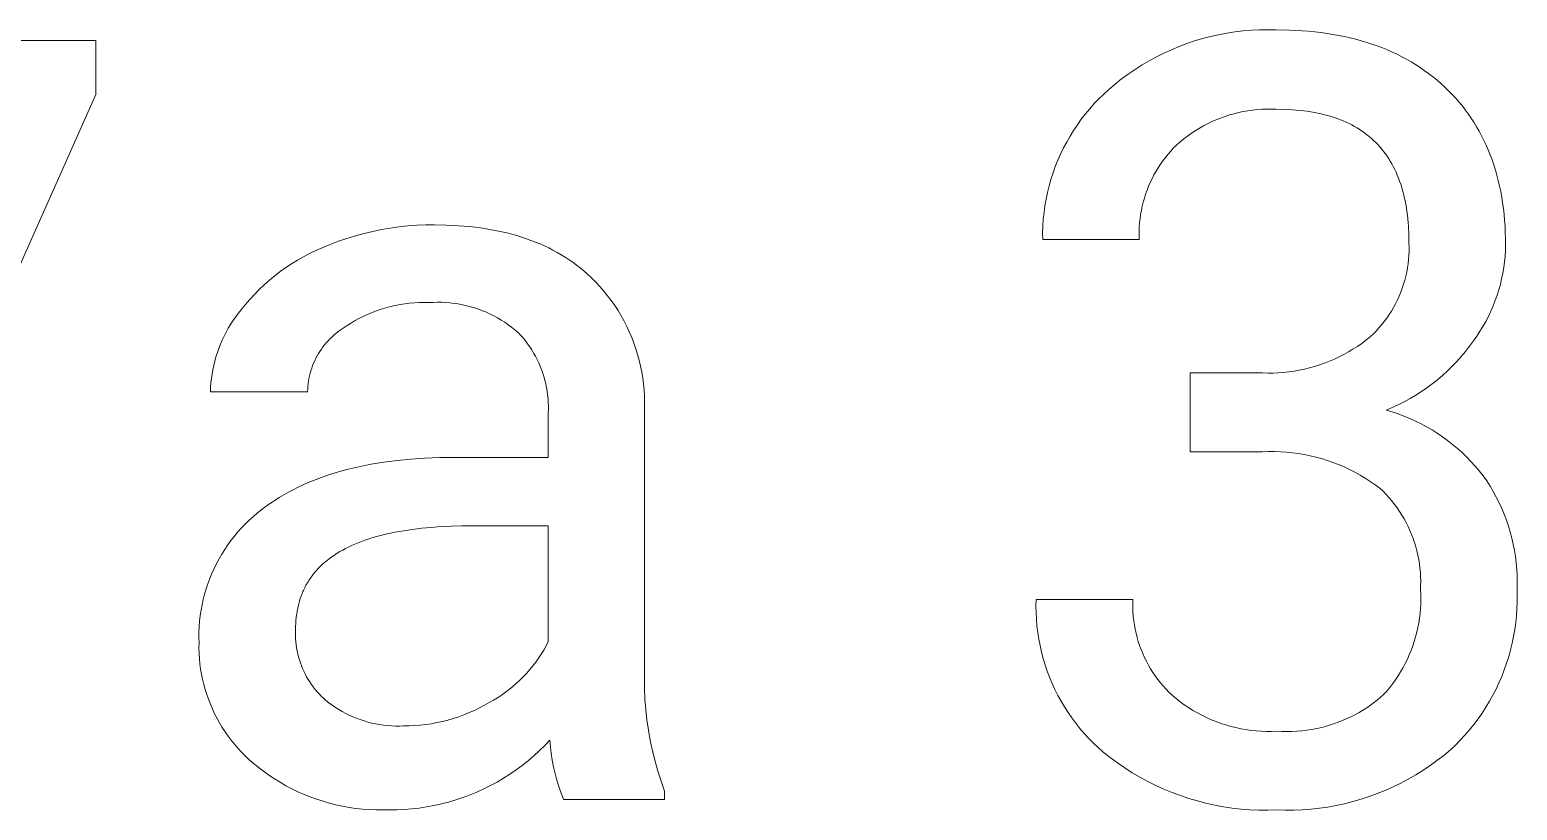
# Model space of a CAD drawing. Header units: millimetres. Extents: x 1348 to 6197, y -150 to 3238.
# Drawn here: x 5022.6 to 5112.6, y 232.7 to 279.9 of the extents above; entities that cross this region are included whole.
import ezdxf

# ---------------------------------------------------------------- set-up
doc = ezdxf.new("R2010")
doc.units = ezdxf.units.MM
doc.header["$MEASUREMENT"] = 0
doc.layers.add('Domyślny', color=7, linetype='Continuous', true_color=0x000000)

msp = doc.modelspace()

# ---------------------------------------------------------------- linework, layer by layer
at = {"layer": 'Domyślny', "color": 18, "lineweight": 15, "true_color": 0x000000}
for p, q in [((4995.568, 279.23), (5026.605, 279.23)), ((5026.605, 279.23), (5026.605, 275.952)), ((5092.628, 279.035), (5093.102, 279.195)), ((5093.102, 279.195), (5093.582, 279.338)), ((5093.582, 279.338), (5094.066, 279.464)), ((5094.066, 279.464), (5094.554, 279.574)), ((5094.554, 279.574), (5095.046, 279.666)), ((5095.046, 279.666), (5095.541, 279.742)), ((5095.541, 279.742), (5096.038, 279.8)), ((5096.038, 279.8), (5096.537, 279.841)), ((5096.537, 279.841), (5097.036, 279.865)), ((5097.036, 279.865), (5097.537, 279.872)), ((5097.537, 279.872), (5098.037, 279.861)), ((5098.037, 279.861), (5098.84, 279.848)), ((5098.84, 279.848), (5099.234, 279.831)), ((5099.234, 279.831), (5099.621, 279.808)), ((5099.621, 279.808), (5100.004, 279.778)), ((5100.004, 279.778), (5100.38, 279.742)), ((5100.38, 279.742), (5100.751, 279.698)), ((5100.751, 279.698), (5101.117, 279.648)), ((5101.117, 279.648), (5101.476, 279.592)), ((5101.476, 279.592), (5101.831, 279.529)), ((5101.831, 279.529), (5102.18, 279.459)), ((5102.18, 279.459), (5102.523, 279.382)), ((5102.523, 279.382), (5102.86, 279.298)), ((5102.86, 279.298), (5103.193, 279.208)), ((5103.193, 279.208), (5103.519, 279.111)), ((5103.519, 279.111), (5103.84, 279.007)), ((5090.355, 277.998), (5090.794, 278.236)), ((5090.794, 278.236), (5091.242, 278.46)), ((5091.242, 278.46), (5091.697, 278.667)), ((5091.697, 278.667), (5092.16, 278.859)), ((5092.16, 278.859), (5092.628, 279.035)), ((5103.84, 279.007), (5104.156, 278.897)), ((5104.156, 278.897), (5104.466, 278.78)), ((5104.466, 278.78), (5104.77, 278.656)), ((5104.77, 278.656), (5105.069, 278.525)), ((5105.069, 278.525), (5105.363, 278.387)), ((5105.363, 278.387), (5105.65, 278.243)), ((5105.65, 278.243), (5105.933, 278.091)), ((5089.088, 277.192), (5089.501, 277.475)), ((5089.501, 277.475), (5089.923, 277.744)), ((5089.923, 277.744), (5090.355, 277.998)), ((5105.933, 278.091), (5106.21, 277.933)), ((5106.21, 277.933), (5106.481, 277.768)), ((5106.481, 277.768), (5106.747, 277.597)), ((5106.747, 277.597), (5107.007, 277.418)), ((5107.007, 277.418), (5107.262, 277.232)), ((5087.912, 276.26), (5088.293, 276.584)), ((5088.293, 276.584), (5088.686, 276.895)), ((5088.686, 276.895), (5089.088, 277.192)), ((5107.262, 277.232), (5107.511, 277.04)), ((5107.511, 277.04), (5107.755, 276.841)), ((5107.755, 276.841), (5107.994, 276.635)), ((5107.994, 276.635), (5108.226, 276.422)), ((5108.226, 276.422), (5108.453, 276.204)), ((5026.605, 275.952), (5007.582, 233.305)), ((5087.032, 275.403), (5087.316, 275.699)), ((5087.316, 275.699), (5087.609, 275.985)), ((5087.609, 275.985), (5087.912, 276.26)), ((5108.453, 276.204), (5108.672, 275.981)), ((5108.672, 275.981), (5108.885, 275.753)), ((5108.885, 275.753), (5109.09, 275.519)), ((5109.09, 275.519), (5109.288, 275.281)), ((5086.246, 274.46), (5086.497, 274.783)), ((5086.497, 274.783), (5086.759, 275.098)), ((5086.759, 275.098), (5087.032, 275.403)), ((5094.945, 274.631), (5094.676, 274.534)), ((5095.216, 274.718), (5094.945, 274.631)), ((5095.491, 274.796), (5095.216, 274.718)), ((5095.768, 274.865), (5095.491, 274.796)), ((5096.048, 274.924), (5095.768, 274.865)), ((5096.329, 274.973), (5096.048, 274.924)), ((5096.612, 275.013), (5096.329, 274.973)), ((5096.896, 275.043), (5096.612, 275.013)), ((5097.181, 275.063), (5096.896, 275.043)), ((5097.466, 275.074), (5097.181, 275.063)), ((5097.752, 275.074), (5097.466, 275.074)), ((5098.037, 275.065), (5097.752, 275.074)), ((5098.532, 275.057), (5098.037, 275.065)), ((5099.011, 275.034), (5098.532, 275.057)), ((5099.244, 275.016), (5099.011, 275.034)), ((5099.474, 274.995), (5099.244, 275.016)), ((5099.7, 274.969), (5099.474, 274.995)), ((5099.922, 274.94), (5099.7, 274.969)), ((5100.14, 274.906), (5099.922, 274.94)), ((5100.354, 274.869), (5100.14, 274.906)), ((5100.564, 274.828), (5100.354, 274.869)), ((5100.77, 274.782), (5100.564, 274.828)), ((5100.972, 274.733), (5100.77, 274.782)), ((5101.17, 274.68), (5100.972, 274.733)), ((5101.365, 274.623), (5101.17, 274.68)), ((5101.555, 274.562), (5101.365, 274.623)), ((5109.288, 275.281), (5109.479, 275.037)), ((5109.479, 275.037), (5109.663, 274.787)), ((5109.663, 274.787), (5109.84, 274.533)), ((5085.563, 273.439), (5085.779, 273.787)), ((5085.779, 273.787), (5086.007, 274.127)), ((5086.007, 274.127), (5086.246, 274.46)), ((5093.147, 273.768), (5092.908, 273.61)), ((5093.39, 273.917), (5093.147, 273.768)), ((5093.638, 274.058), (5093.39, 273.917)), ((5093.892, 274.19), (5093.638, 274.058)), ((5094.149, 274.314), (5093.892, 274.19)), ((5094.41, 274.429), (5094.149, 274.314)), ((5094.676, 274.534), (5094.41, 274.429)), ((5101.742, 274.497), (5101.555, 274.562)), ((5101.924, 274.428), (5101.742, 274.497)), ((5102.103, 274.356), (5101.924, 274.428)), ((5102.278, 274.279), (5102.103, 274.356)), ((5102.449, 274.198), (5102.278, 274.279)), ((5102.615, 274.114), (5102.449, 274.198)), ((5102.778, 274.025), (5102.615, 274.114)), ((5102.937, 273.933), (5102.778, 274.025)), ((5103.093, 273.836), (5102.937, 273.933)), ((5103.244, 273.736), (5103.093, 273.836)), ((5103.391, 273.632), (5103.244, 273.736)), ((5109.84, 274.533), (5110.009, 274.273)), ((5110.009, 274.273), (5110.172, 274.008)), ((5110.172, 274.008), (5110.327, 273.738)), ((5110.327, 273.738), (5110.475, 273.462)), ((5085.168, 272.721), (5085.36, 273.083)), ((5085.36, 273.083), (5085.563, 273.439)), ((5092.014, 272.901), (5091.835, 272.722)), ((5092.228, 273.09), (5092.014, 272.901)), ((5092.449, 273.271), (5092.228, 273.09)), ((5092.676, 273.445), (5092.449, 273.271)), ((5092.908, 273.61), (5092.676, 273.445)), ((5103.534, 273.523), (5103.391, 273.632)), ((5103.674, 273.411), (5103.534, 273.523)), ((5103.809, 273.295), (5103.674, 273.411)), ((5103.941, 273.175), (5103.809, 273.295)), ((5104.068, 273.051), (5103.941, 273.175)), ((5104.192, 272.923), (5104.068, 273.051)), ((5104.312, 272.791), (5104.192, 272.923)), ((5110.475, 273.462), (5110.616, 273.181)), ((5110.616, 273.181), (5110.75, 272.896)), ((5110.75, 272.896), (5110.876, 272.604)), ((5084.673, 271.597), (5084.825, 271.978)), ((5084.825, 271.978), (5084.99, 272.352)), ((5084.99, 272.352), (5085.168, 272.721)), ((5091.185, 271.946), (5091.039, 271.739)), ((5091.337, 272.148), (5091.185, 271.946)), ((5091.497, 272.345), (5091.337, 272.148)), ((5091.663, 272.536), (5091.497, 272.345)), ((5091.835, 272.722), (5091.663, 272.536)), ((5104.428, 272.655), (5104.312, 272.791)), ((5104.54, 272.515), (5104.428, 272.655)), ((5104.648, 272.371), (5104.54, 272.515)), ((5104.752, 272.223), (5104.648, 272.371)), ((5104.852, 272.072), (5104.752, 272.223)), ((5104.948, 271.916), (5104.852, 272.072)), ((5105.04, 271.756), (5104.948, 271.916)), ((5110.876, 272.604), (5110.996, 272.308)), ((5110.996, 272.308), (5111.108, 272.006)), ((5111.108, 272.006), (5111.213, 271.7)), ((5084.408, 270.822), (5084.534, 271.212)), ((5084.534, 271.212), (5084.673, 271.597)), ((5090.644, 271.089), (5090.528, 270.864)), ((5090.768, 271.31), (5090.644, 271.089)), ((5090.9, 271.527), (5090.768, 271.31)), ((5091.039, 271.739), (5090.9, 271.527)), ((5105.129, 271.593), (5105.04, 271.756)), ((5105.213, 271.425), (5105.129, 271.593)), ((5105.293, 271.254), (5105.213, 271.425)), ((5105.37, 271.078), (5105.293, 271.254)), ((5105.443, 270.899), (5105.37, 271.078)), ((5111.213, 271.7), (5111.311, 271.388)), ((5111.311, 271.388), (5111.401, 271.07)), ((5111.401, 271.07), (5111.485, 270.748)), ((5084.199, 270.03), (5084.297, 270.428)), ((5084.297, 270.428), (5084.408, 270.822)), ((5090.225, 270.168), (5090.14, 269.929)), ((5090.318, 270.403), (5090.225, 270.168)), ((5090.419, 270.635), (5090.318, 270.403)), ((5090.528, 270.864), (5090.419, 270.635)), ((5105.511, 270.715), (5105.443, 270.899)), ((5105.576, 270.528), (5105.511, 270.715)), ((5105.637, 270.337), (5105.576, 270.528)), ((5105.694, 270.142), (5105.637, 270.337)), ((5105.747, 269.942), (5105.694, 270.142)), ((5111.485, 270.748), (5111.561, 270.421)), ((5111.561, 270.421), (5111.63, 270.088)), ((5083.989, 268.82), (5084.045, 269.226)), ((5084.045, 269.226), (5084.115, 269.629)), ((5084.115, 269.629), (5084.199, 270.03)), ((5089.933, 269.198), (5089.881, 268.95)), ((5089.994, 269.444), (5089.933, 269.198)), ((5090.063, 269.688), (5089.994, 269.444)), ((5090.14, 269.929), (5090.063, 269.688)), ((5105.796, 269.739), (5105.747, 269.942)), ((5105.841, 269.532), (5105.796, 269.739)), ((5105.882, 269.321), (5105.841, 269.532)), ((5105.92, 269.106), (5105.882, 269.321)), ((5111.63, 270.088), (5111.692, 269.75)), ((5111.692, 269.75), (5111.746, 269.407)), ((5111.746, 269.407), (5111.793, 269.059)), ((5083.92, 268.004), (5083.947, 268.413)), ((5083.947, 268.413), (5083.989, 268.82)), ((5089.802, 268.449), (5089.775, 268.197)), ((5089.837, 268.7), (5089.802, 268.449)), ((5089.881, 268.95), (5089.837, 268.7)), ((5105.953, 268.887), (5105.92, 269.106)), ((5105.983, 268.664), (5105.953, 268.887)), ((5106.008, 268.437), (5105.983, 268.664)), ((5106.03, 268.206), (5106.008, 268.437)), ((5111.793, 269.059), (5111.833, 268.706)), ((5111.833, 268.706), (5111.866, 268.347)), ((5111.866, 268.347), (5111.892, 267.984)), ((5041.799, 267.254), (5042.314, 267.413)), ((5042.314, 267.413), (5042.834, 267.554)), ((5042.834, 267.554), (5043.359, 267.679)), ((5043.359, 267.679), (5043.887, 267.787)), ((5043.887, 267.787), (5044.418, 267.877)), ((5044.418, 267.877), (5044.952, 267.95)), ((5044.952, 267.95), (5045.488, 268.006)), ((5045.488, 268.006), (5046.026, 268.044)), ((5046.026, 268.044), (5046.564, 268.065)), ((5046.564, 268.065), (5047.103, 268.068)), ((5047.103, 268.068), (5047.832, 268.057)), ((5047.832, 268.057), (5048.54, 268.022)), ((5048.54, 268.022), (5048.887, 267.996)), ((5048.887, 267.996), (5049.229, 267.964)), ((5049.229, 267.964), (5049.566, 267.927)), ((5049.566, 267.927), (5049.897, 267.884)), ((5049.897, 267.884), (5050.224, 267.835)), ((5050.224, 267.835), (5050.546, 267.78)), ((5050.546, 267.78), (5050.862, 267.719)), ((5050.862, 267.719), (5051.174, 267.653)), ((5051.174, 267.653), (5051.48, 267.581)), ((5051.48, 267.581), (5051.782, 267.503)), ((5051.782, 267.503), (5052.078, 267.419)), ((5052.078, 267.419), (5052.369, 267.33)), ((5083.907, 267.595), (5083.92, 268.004)), ((5083.908, 267.185), (5083.907, 267.595)), ((5089.747, 267.692), (5089.746, 267.438)), ((5089.746, 267.438), (5089.753, 267.185)), ((5089.757, 267.945), (5089.747, 267.692)), ((5089.775, 268.197), (5089.757, 267.945)), ((5106.047, 267.971), (5106.03, 268.206)), ((5106.071, 267.489), (5106.047, 267.971)), ((5106.079, 266.991), (5106.071, 267.489)), ((5111.892, 267.984), (5111.91, 267.615)), ((5111.91, 267.615), (5111.921, 267.241)), ((5039.531, 266.331), (5039.907, 266.512)), ((5039.907, 266.512), (5040.289, 266.68)), ((5040.289, 266.68), (5040.786, 266.887)), ((5040.786, 266.887), (5041.289, 267.079)), ((5041.289, 267.079), (5041.799, 267.254)), ((5052.369, 267.33), (5052.656, 267.234)), ((5052.656, 267.234), (5052.937, 267.133)), ((5052.937, 267.133), (5053.213, 267.027)), ((5053.213, 267.027), (5053.484, 266.914)), ((5053.484, 266.914), (5053.75, 266.796)), ((5053.75, 266.796), (5054.011, 266.672)), ((5054.011, 266.672), (5054.266, 266.542)), ((5054.266, 266.542), (5054.517, 266.406)), ((5089.753, 267.185), (5083.908, 267.185)), ((5106.085, 266.737), (5106.079, 266.991)), ((5106.083, 266.482), (5106.085, 266.737)), ((5111.915, 266.517), (5111.893, 266.173)), ((5111.924, 266.862), (5111.915, 266.517)), ((5111.921, 267.241), (5111.924, 266.862)), ((5038.097, 265.483), (5038.444, 265.714)), ((5038.444, 265.714), (5038.799, 265.932)), ((5038.799, 265.932), (5039.162, 266.138)), ((5039.162, 266.138), (5039.531, 266.331)), ((5054.517, 266.406), (5054.763, 266.265)), ((5054.763, 266.265), (5055.003, 266.117)), ((5055.003, 266.117), (5055.239, 265.965)), ((5055.239, 265.965), (5055.469, 265.806)), ((5055.469, 265.806), (5055.694, 265.641)), ((5055.694, 265.641), (5055.915, 265.471)), ((5105.986, 265.469), (5106.023, 265.72)), ((5106.023, 265.72), (5106.052, 265.974)), ((5106.052, 265.974), (5106.072, 266.227)), ((5106.072, 266.227), (5106.083, 266.482)), ((5111.86, 265.829), (5111.815, 265.487)), ((5111.893, 266.173), (5111.86, 265.829)), ((5036.792, 264.447), (5037.104, 264.723)), ((5037.104, 264.723), (5037.426, 264.988)), ((5037.426, 264.988), (5037.757, 265.241)), ((5037.757, 265.241), (5038.097, 265.483)), ((5055.915, 265.471), (5056.13, 265.295)), ((5056.13, 265.295), (5056.34, 265.113)), ((5056.34, 265.113), (5056.605, 264.864)), ((5056.605, 264.864), (5056.862, 264.605)), ((5105.748, 264.479), (5105.82, 264.723)), ((5105.82, 264.723), (5105.884, 264.969)), ((5105.884, 264.969), (5105.939, 265.218)), ((5105.939, 265.218), (5105.986, 265.469)), ((5111.688, 264.808), (5111.608, 264.473)), ((5111.757, 265.146), (5111.688, 264.808)), ((5111.815, 265.487), (5111.757, 265.146)), ((5035.913, 263.558), (5036.195, 263.864)), ((5036.195, 263.864), (5036.488, 264.161)), ((5036.488, 264.161), (5036.792, 264.447)), ((5056.862, 264.605), (5057.11, 264.338)), ((5057.11, 264.338), (5057.349, 264.062)), ((5057.349, 264.062), (5057.577, 263.779)), ((5105.481, 263.763), (5105.578, 263.998)), ((5105.578, 263.998), (5105.667, 264.237)), ((5105.667, 264.237), (5105.748, 264.479)), ((5111.412, 263.811), (5111.297, 263.486)), ((5111.516, 264.14), (5111.412, 263.811)), ((5111.608, 264.473), (5111.516, 264.14)), ((5035.212, 262.707), (5035.38, 262.917)), ((5035.38, 262.917), (5035.641, 263.242)), ((5035.641, 263.242), (5035.913, 263.558)), ((5043.87, 262.965), (5043.592, 262.87)), ((5044.151, 263.049), (5043.87, 262.965)), ((5044.435, 263.125), (5044.151, 263.049)), ((5044.721, 263.19), (5044.435, 263.125)), ((5045.009, 263.245), (5044.721, 263.19)), ((5045.3, 263.291), (5045.009, 263.245)), ((5045.591, 263.327), (5045.3, 263.291)), ((5045.884, 263.352), (5045.591, 263.327)), ((5046.177, 263.368), (5045.884, 263.352)), ((5046.47, 263.374), (5046.177, 263.368)), ((5046.764, 263.369), (5046.47, 263.374)), ((5047.017, 263.383), (5046.764, 263.369)), ((5047.271, 263.389), (5047.017, 263.383)), ((5047.525, 263.386), (5047.271, 263.389)), ((5047.779, 263.374), (5047.525, 263.386)), ((5048.032, 263.353), (5047.779, 263.374)), ((5048.284, 263.323), (5048.032, 263.353)), ((5048.535, 263.285), (5048.284, 263.323)), ((5048.785, 263.238), (5048.535, 263.285)), ((5049.033, 263.183), (5048.785, 263.238)), ((5049.278, 263.119), (5049.033, 263.183)), ((5049.522, 263.047), (5049.278, 263.119)), ((5049.763, 262.966), (5049.522, 263.047)), ((5050, 262.877), (5049.763, 262.966)), ((5057.577, 263.779), (5057.796, 263.488)), ((5057.796, 263.488), (5058.005, 263.189)), ((5058.005, 263.189), (5058.204, 262.883)), ((5105.011, 262.86), (5105.141, 263.079)), ((5105.141, 263.079), (5105.262, 263.303)), ((5105.262, 263.303), (5105.375, 263.531)), ((5105.375, 263.531), (5105.481, 263.763)), ((5111.17, 263.164), (5111.033, 262.848)), ((5111.297, 263.486), (5111.17, 263.164)), ((5034.614, 261.815), (5034.752, 262.046)), ((5034.752, 262.046), (5034.898, 262.271)), ((5034.898, 262.271), (5035.051, 262.492)), ((5035.051, 262.492), (5035.212, 262.707)), ((5042.006, 262.11), (5041.758, 261.953)), ((5042.259, 262.259), (5042.006, 262.11)), ((5042.517, 262.4), (5042.259, 262.259)), ((5042.779, 262.531), (5042.517, 262.4)), ((5043.046, 262.653), (5042.779, 262.531)), ((5043.317, 262.767), (5043.046, 262.653)), ((5043.592, 262.87), (5043.317, 262.767)), ((5050.235, 262.78), (5050, 262.877)), ((5050.466, 262.675), (5050.235, 262.78)), ((5050.693, 262.561), (5050.466, 262.675)), ((5050.917, 262.441), (5050.693, 262.561)), ((5051.136, 262.312), (5050.917, 262.441)), ((5051.35, 262.176), (5051.136, 262.312)), ((5051.56, 262.033), (5051.35, 262.176)), ((5051.764, 261.882), (5051.56, 262.033)), ((5058.204, 262.883), (5058.392, 262.571)), ((5058.392, 262.571), (5058.569, 262.252)), ((5058.569, 262.252), (5058.735, 261.928)), ((5104.256, 261.836), (5104.421, 262.03)), ((5104.421, 262.03), (5104.579, 262.23)), ((5104.579, 262.23), (5104.731, 262.435)), ((5104.731, 262.435), (5104.875, 262.645)), ((5104.875, 262.645), (5105.011, 262.86)), ((5110.726, 262.23), (5110.556, 261.929)), ((5110.885, 262.536), (5110.726, 262.23)), ((5111.033, 262.848), (5110.885, 262.536)), ((5034.14, 260.852), (5034.246, 261.099)), ((5034.246, 261.099), (5034.361, 261.342)), ((5034.361, 261.342), (5034.483, 261.581)), ((5034.483, 261.581), (5034.614, 261.815)), ((5040.766, 261.174), (5040.654, 261.057)), ((5040.882, 261.286), (5040.766, 261.174)), ((5041.002, 261.395), (5040.882, 261.286)), ((5041.125, 261.5), (5041.002, 261.395)), ((5041.252, 261.6), (5041.125, 261.5)), ((5041.382, 261.696), (5041.252, 261.6)), ((5041.516, 261.787), (5041.382, 261.696)), ((5041.758, 261.953), (5041.516, 261.787)), ((5051.964, 261.725), (5051.764, 261.882)), ((5052.157, 261.561), (5051.964, 261.725)), ((5052.309, 261.397), (5052.157, 261.561)), ((5052.456, 261.229), (5052.309, 261.397)), ((5052.597, 261.056), (5052.456, 261.229)), ((5058.735, 261.928), (5058.889, 261.598)), ((5058.889, 261.598), (5059.033, 261.263)), ((5059.033, 261.263), (5059.164, 260.923)), ((5103.472, 261.092), (5103.721, 261.291)), ((5103.721, 261.291), (5103.906, 261.467)), ((5103.906, 261.467), (5104.084, 261.648)), ((5104.084, 261.648), (5104.256, 261.836)), ((5110.186, 261.346), (5109.987, 261.065)), ((5110.376, 261.634), (5110.186, 261.346)), ((5110.556, 261.929), (5110.376, 261.634)), ((5033.872, 260.092), (5033.953, 260.349)), ((5033.953, 260.349), (5034.042, 260.602)), ((5034.042, 260.602), (5034.14, 260.852)), ((5040.074, 260.282), (5039.994, 260.141)), ((5040.16, 260.419), (5040.074, 260.282)), ((5040.25, 260.553), (5040.16, 260.419)), ((5040.344, 260.684), (5040.25, 260.553)), ((5040.443, 260.812), (5040.344, 260.684)), ((5040.547, 260.936), (5040.443, 260.812)), ((5040.654, 261.057), (5040.547, 260.936)), ((5052.731, 260.878), (5052.597, 261.056)), ((5052.86, 260.696), (5052.731, 260.878)), ((5052.982, 260.509), (5052.86, 260.696)), ((5053.098, 260.318), (5052.982, 260.509)), ((5053.207, 260.124), (5053.098, 260.318)), ((5059.164, 260.923), (5059.284, 260.579)), ((5059.284, 260.579), (5059.392, 260.231)), ((5059.392, 260.231), (5059.488, 259.879)), ((5101.849, 260.081), (5102.133, 260.227)), ((5102.133, 260.227), (5102.412, 260.382)), ((5102.412, 260.382), (5102.686, 260.546)), ((5102.686, 260.546), (5102.954, 260.719)), ((5102.954, 260.719), (5103.216, 260.901)), ((5103.216, 260.901), (5103.472, 261.092)), ((5109.503, 260.419), (5109.245, 260.109)), ((5109.75, 260.738), (5109.503, 260.419)), ((5109.987, 261.065), (5109.75, 260.738)), ((5033.634, 259.045), (5033.68, 259.31)), ((5033.68, 259.31), (5033.735, 259.573)), ((5033.735, 259.573), (5033.799, 259.834)), ((5033.799, 259.834), (5033.872, 260.092)), ((5039.667, 259.403), (5039.617, 259.249)), ((5039.722, 259.555), (5039.667, 259.403)), ((5039.782, 259.705), (5039.722, 259.555)), ((5039.848, 259.853), (5039.782, 259.705)), ((5039.918, 259.998), (5039.848, 259.853)), ((5039.994, 260.141), (5039.918, 259.998)), ((5053.31, 259.926), (5053.207, 260.124)), ((5053.405, 259.724), (5053.31, 259.926)), ((5053.494, 259.519), (5053.405, 259.724)), ((5053.576, 259.312), (5053.494, 259.519)), ((5053.651, 259.101), (5053.576, 259.312)), ((5059.488, 259.879), (5059.572, 259.524)), ((5059.572, 259.524), (5059.643, 259.167)), ((5099.436, 259.273), (5099.748, 259.338)), ((5099.748, 259.338), (5100.058, 259.414)), ((5100.058, 259.414), (5100.366, 259.5)), ((5100.366, 259.5), (5100.67, 259.596)), ((5100.67, 259.596), (5100.971, 259.703)), ((5100.971, 259.703), (5101.268, 259.819)), ((5101.268, 259.819), (5101.561, 259.945)), ((5101.561, 259.945), (5101.849, 260.081)), ((5108.698, 259.517), (5108.409, 259.235)), ((5108.977, 259.809), (5108.698, 259.517)), ((5109.245, 260.109), (5108.977, 259.809)), ((5033.549, 258.244), (5033.569, 258.512)), ((5033.569, 258.512), (5033.597, 258.779)), ((5033.597, 258.779), (5033.634, 259.045)), ((5039.45, 258.459), (5039.433, 258.299)), ((5039.473, 258.62), (5039.45, 258.459)), ((5039.501, 258.779), (5039.473, 258.62)), ((5039.534, 258.937), (5039.501, 258.779)), ((5039.573, 259.094), (5039.534, 258.937)), ((5039.617, 259.249), (5039.573, 259.094)), ((5053.718, 258.889), (5053.651, 259.101)), ((5053.778, 258.674), (5053.718, 258.889)), ((5053.831, 258.457), (5053.778, 258.674)), ((5053.876, 258.239), (5053.831, 258.457)), ((5059.643, 259.167), (5059.702, 258.808)), ((5059.702, 258.808), (5059.749, 258.446)), ((5059.749, 258.446), (5059.784, 258.083)), ((5092.837, 259.111), (5097.214, 259.111)), ((5092.837, 254.347), (5092.837, 259.111)), ((5097.214, 259.111), (5097.532, 259.102)), ((5097.532, 259.102), (5097.852, 259.104)), ((5097.852, 259.104), (5098.17, 259.117)), ((5098.17, 259.117), (5098.489, 259.14)), ((5098.489, 259.14), (5098.806, 259.174)), ((5098.806, 259.174), (5099.122, 259.218)), ((5099.122, 259.218), (5099.436, 259.273)), ((5107.488, 258.452), (5107.164, 258.213)), ((5107.804, 258.703), (5107.488, 258.452)), ((5108.111, 258.964), (5107.804, 258.703)), ((5108.409, 259.235), (5108.111, 258.964)), ((5033.539, 257.976), (5033.549, 258.244)), ((5039.417, 257.976), (5033.539, 257.976)), ((5039.422, 258.137), (5039.417, 257.976)), ((5039.433, 258.299), (5039.422, 258.137)), ((5053.914, 258.019), (5053.876, 258.239)), ((5053.944, 257.798), (5053.914, 258.019)), ((5053.967, 257.576), (5053.944, 257.798)), ((5053.982, 257.353), (5053.967, 257.576)), ((5059.784, 258.083), (5059.805, 257.72)), ((5059.805, 257.72), (5059.815, 257.355)), ((5106.144, 257.563), (5105.789, 257.37)), ((5106.491, 257.768), (5106.144, 257.563)), ((5106.831, 257.984), (5106.491, 257.768)), ((5107.164, 258.213), (5106.831, 257.984)), ((5053.99, 257.13), (5053.982, 257.353)), ((5053.982, 256.684), (5053.99, 256.907)), ((5053.982, 254.003), (5053.982, 256.684)), ((5053.99, 256.907), (5053.99, 257.13)), ((5059.815, 257.355), (5059.811, 256.991)), ((5059.811, 256.991), (5059.811, 241.295)), ((5105.062, 257.022), (5104.69, 256.866)), ((5104.69, 256.866), (5105.054, 256.758)), ((5105.054, 256.758), (5105.415, 256.638)), ((5105.429, 257.19), (5105.062, 257.022)), ((5105.415, 256.638), (5105.771, 256.505)), ((5105.789, 257.37), (5105.429, 257.19)), ((5105.771, 256.505), (5106.122, 256.361)), ((5106.122, 256.361), (5106.468, 256.204)), ((5106.468, 256.204), (5106.809, 256.036)), ((5106.809, 256.036), (5107.144, 255.857)), ((5107.144, 255.857), (5107.472, 255.666)), ((5107.472, 255.666), (5107.794, 255.464)), ((5107.794, 255.464), (5108.109, 255.251)), ((5108.109, 255.251), (5108.416, 255.028)), ((5108.416, 255.028), (5108.716, 254.794)), ((5108.716, 254.794), (5109.007, 254.55)), ((5044.841, 253.819), (5045.668, 253.899)), ((5045.668, 253.899), (5046.519, 253.957)), ((5046.519, 253.957), (5047.396, 253.992)), ((5047.396, 253.992), (5048.298, 254.003)), ((5048.298, 254.003), (5053.982, 254.003)), ((5097.214, 254.347), (5092.837, 254.347)), ((5097.575, 254.36), (5097.214, 254.347)), ((5097.937, 254.361), (5097.575, 254.36)), ((5098.299, 254.349), (5097.937, 254.361)), ((5098.66, 254.325), (5098.299, 254.349)), ((5099.02, 254.289), (5098.66, 254.325)), ((5099.378, 254.241), (5099.02, 254.289)), ((5099.735, 254.181), (5099.378, 254.241)), ((5100.09, 254.109), (5099.735, 254.181)), ((5100.442, 254.025), (5100.09, 254.109)), ((5100.791, 253.929), (5100.442, 254.025)), ((5101.136, 253.821), (5100.791, 253.929)), ((5109.007, 254.55), (5109.29, 254.297)), ((5109.29, 254.297), (5109.565, 254.034)), ((5109.565, 254.034), (5109.83, 253.762)), ((5040.749, 252.962), (5041.089, 253.068)), ((5041.089, 253.068), (5041.435, 253.169)), ((5041.435, 253.169), (5041.788, 253.265)), ((5041.788, 253.265), (5042.148, 253.354)), ((5042.148, 253.354), (5042.513, 253.438)), ((5042.513, 253.438), (5042.885, 253.516)), ((5042.885, 253.516), (5043.264, 253.588)), ((5043.264, 253.588), (5044.04, 253.715)), ((5044.04, 253.715), (5044.841, 253.819)), ((5101.478, 253.702), (5101.136, 253.821)), ((5101.815, 253.572), (5101.478, 253.702)), ((5102.148, 253.43), (5101.815, 253.572)), ((5102.476, 253.277), (5102.148, 253.43)), ((5102.799, 253.113), (5102.476, 253.277)), ((5103.115, 252.938), (5102.799, 253.113)), ((5109.83, 253.762), (5110.086, 253.481)), ((5110.086, 253.481), (5110.332, 253.192)), ((5110.332, 253.192), (5110.568, 252.894)), ((5038.548, 252.053), (5038.843, 252.2)), ((5038.843, 252.2), (5039.144, 252.341)), ((5039.144, 252.341), (5039.452, 252.477)), ((5039.452, 252.477), (5039.767, 252.607)), ((5039.767, 252.607), (5040.088, 252.731)), ((5040.088, 252.731), (5040.415, 252.849)), ((5040.415, 252.849), (5040.749, 252.962)), ((5103.426, 252.752), (5103.115, 252.938)), ((5103.731, 252.557), (5103.426, 252.752)), ((5104.028, 252.351), (5103.731, 252.557)), ((5104.319, 252.135), (5104.028, 252.351)), ((5104.508, 251.953), (5104.319, 252.135)), ((5110.568, 252.894), (5110.783, 252.581)), ((5110.783, 252.581), (5110.987, 252.261)), ((5110.987, 252.261), (5111.181, 251.935)), ((5036.914, 251.048), (5037.17, 251.23)), ((5037.17, 251.23), (5037.432, 251.406)), ((5037.432, 251.406), (5037.701, 251.576)), ((5037.701, 251.576), (5037.977, 251.741)), ((5037.977, 251.741), (5038.259, 251.9)), ((5038.259, 251.9), (5038.548, 252.053)), ((5104.692, 251.765), (5104.508, 251.953)), ((5104.869, 251.571), (5104.692, 251.765)), ((5105.039, 251.371), (5104.869, 251.571)), ((5105.203, 251.165), (5105.039, 251.371)), ((5111.181, 251.935), (5111.363, 251.601)), ((5111.363, 251.601), (5111.533, 251.262)), ((5111.533, 251.262), (5111.691, 250.917)), ((5035.886, 250.213), (5036.132, 250.435)), ((5036.132, 250.435), (5036.385, 250.648)), ((5036.385, 250.648), (5036.646, 250.853)), ((5036.646, 250.853), (5036.914, 251.048)), ((5105.359, 250.954), (5105.203, 251.165)), ((5105.508, 250.738), (5105.359, 250.954)), ((5105.649, 250.516), (5105.508, 250.738)), ((5105.783, 250.29), (5105.649, 250.516)), ((5111.691, 250.917), (5111.838, 250.567)), ((5111.838, 250.567), (5111.973, 250.212)), ((5034.983, 249.244), (5035.196, 249.497)), ((5035.196, 249.497), (5035.418, 249.744)), ((5035.418, 249.744), (5035.648, 249.982)), ((5035.648, 249.982), (5035.886, 250.213)), ((5044.719, 249.478), (5044.227, 249.374)), ((5045.232, 249.57), (5044.719, 249.478)), ((5045.766, 249.65), (5045.232, 249.57)), ((5046.321, 249.717), (5045.766, 249.65)), ((5046.898, 249.772), (5046.321, 249.717)), ((5047.495, 249.815), (5046.898, 249.772)), ((5048.113, 249.845), (5047.495, 249.815)), ((5048.752, 249.863), (5048.113, 249.845)), ((5049.412, 249.869), (5048.752, 249.863)), ((5053.982, 249.869), (5049.412, 249.869)), ((5053.982, 242.861), (5053.982, 249.869)), ((5105.909, 250.06), (5105.783, 250.29)), ((5106.027, 249.825), (5105.909, 250.06)), ((5106.137, 249.586), (5106.027, 249.825)), ((5106.239, 249.344), (5106.137, 249.586)), ((5111.973, 250.212), (5112.095, 249.853)), ((5112.095, 249.853), (5112.205, 249.49)), ((5112.205, 249.49), (5112.302, 249.123)), ((5034.398, 248.441), (5034.584, 248.715)), ((5034.584, 248.715), (5034.779, 248.983)), ((5034.779, 248.983), (5034.983, 249.244)), ((5041.714, 248.493), (5041.539, 248.4)), ((5041.894, 248.583), (5041.714, 248.493)), ((5042.08, 248.671), (5041.894, 248.583)), ((5042.271, 248.755), (5042.08, 248.671)), ((5042.468, 248.836), (5042.271, 248.755)), ((5042.669, 248.914), (5042.468, 248.836)), ((5042.876, 248.989), (5042.669, 248.914)), ((5043.088, 249.061), (5042.876, 248.989)), ((5043.305, 249.13), (5043.088, 249.061)), ((5043.528, 249.196), (5043.305, 249.13)), ((5043.755, 249.258), (5043.528, 249.196)), ((5044.227, 249.374), (5043.755, 249.258)), ((5106.332, 249.098), (5106.239, 249.344)), ((5106.417, 248.85), (5106.332, 249.098)), ((5106.493, 248.598), (5106.417, 248.85)), ((5106.561, 248.345), (5106.493, 248.598)), ((5112.302, 249.123), (5112.387, 248.753)), ((5112.387, 248.753), (5112.459, 248.38)), ((5033.899, 247.581), (5034.055, 247.873)), ((5034.055, 247.873), (5034.222, 248.16)), ((5034.222, 248.16), (5034.398, 248.441)), ((5040.458, 247.66), (5040.324, 247.542)), ((5040.597, 247.775), (5040.458, 247.66)), ((5040.74, 247.886), (5040.597, 247.775)), ((5040.89, 247.995), (5040.74, 247.886)), ((5041.044, 248.101), (5040.89, 247.995)), ((5041.204, 248.204), (5041.044, 248.101)), ((5041.368, 248.303), (5041.204, 248.204)), ((5041.539, 248.4), (5041.368, 248.303)), ((5106.62, 248.089), (5106.561, 248.345)), ((5106.671, 247.831), (5106.62, 248.089)), ((5106.712, 247.571), (5106.671, 247.831)), ((5112.459, 248.38), (5112.518, 248.005)), ((5112.518, 248.005), (5112.564, 247.628)), ((5112.564, 247.628), (5112.597, 247.25)), ((5033.491, 246.675), (5033.617, 246.982)), ((5033.617, 246.982), (5033.753, 247.284)), ((5033.753, 247.284), (5033.899, 247.581)), ((5039.585, 246.699), (5039.537, 246.629)), ((5039.634, 246.769), (5039.585, 246.699)), ((5039.684, 246.837), (5039.634, 246.769)), ((5039.736, 246.905), (5039.684, 246.837)), ((5039.789, 246.972), (5039.736, 246.905)), ((5039.843, 247.039), (5039.789, 246.972)), ((5039.956, 247.169), (5039.843, 247.039)), ((5040.073, 247.296), (5039.956, 247.169)), ((5040.196, 247.42), (5040.073, 247.296)), ((5040.324, 247.542), (5040.196, 247.42)), ((5106.745, 247.311), (5106.712, 247.571)), ((5106.768, 247.049), (5106.745, 247.311)), ((5106.783, 246.787), (5106.768, 247.049)), ((5106.789, 246.524), (5106.783, 246.787)), ((5112.597, 247.25), (5112.617, 246.871)), ((5112.617, 246.871), (5112.625, 246.491)), ((5033.179, 245.732), (5033.272, 246.05)), ((5033.272, 246.05), (5033.376, 246.364)), ((5033.376, 246.364), (5033.491, 246.675)), ((5039.098, 245.806), (5039.066, 245.727)), ((5039.132, 245.885), (5039.098, 245.806)), ((5039.166, 245.963), (5039.132, 245.885)), ((5039.202, 246.04), (5039.166, 245.963)), ((5039.24, 246.116), (5039.202, 246.04)), ((5039.278, 246.192), (5039.24, 246.116)), ((5039.318, 246.267), (5039.278, 246.192)), ((5039.359, 246.341), (5039.318, 246.267)), ((5039.402, 246.414), (5039.359, 246.341)), ((5039.446, 246.486), (5039.402, 246.414)), ((5039.491, 246.558), (5039.446, 246.486)), ((5039.537, 246.629), (5039.491, 246.558)), ((5106.773, 245.999), (5106.785, 246.261)), ((5106.787, 245.711), (5106.773, 245.999)), ((5106.785, 246.261), (5106.789, 246.524)), ((5112.625, 246.491), (5112.619, 246.112)), ((5112.619, 246.112), (5112.632, 245.691)), ((5032.966, 244.761), (5033.026, 245.087)), ((5033.026, 245.087), (5033.097, 245.411)), ((5033.097, 245.411), (5033.179, 245.732)), ((5038.818, 244.89), (5038.784, 244.713)), ((5038.857, 245.063), (5038.818, 244.89)), ((5038.902, 245.234), (5038.857, 245.063)), ((5038.951, 245.401), (5038.902, 245.234)), ((5039.006, 245.565), (5038.951, 245.401)), ((5039.066, 245.727), (5039.006, 245.565)), ((5083.497, 245.016), (5083.504, 245.417)), ((5083.504, 244.614), (5083.497, 245.016)), ((5083.504, 245.417), (5089.366, 245.417)), ((5089.366, 245.417), (5089.359, 245.159)), ((5089.359, 245.159), (5089.361, 244.901)), ((5089.361, 244.901), (5089.372, 244.642)), ((5106.771, 244.848), (5106.786, 245.135)), ((5106.786, 245.135), (5106.791, 245.423)), ((5106.791, 245.423), (5106.787, 245.711)), ((5112.631, 245.27), (5112.615, 244.849)), ((5112.632, 245.691), (5112.631, 245.27)), ((5032.854, 243.774), (5032.88, 244.104)), ((5032.88, 244.104), (5032.917, 244.434)), ((5032.917, 244.434), (5032.966, 244.761)), ((5038.713, 244.164), (5038.7, 243.975)), ((5038.732, 244.35), (5038.713, 244.164)), ((5038.755, 244.533), (5038.732, 244.35)), ((5038.784, 244.713), (5038.755, 244.533)), ((5083.525, 244.213), (5083.504, 244.614)), ((5083.56, 243.813), (5083.525, 244.213)), ((5089.372, 244.642), (5089.392, 244.384)), ((5089.392, 244.384), (5089.421, 244.128)), ((5089.421, 244.128), (5089.459, 243.872)), ((5106.614, 243.708), (5106.667, 243.99)), ((5106.667, 243.99), (5106.711, 244.275)), ((5106.711, 244.275), (5106.746, 244.561)), ((5106.746, 244.561), (5106.771, 244.848)), ((5112.542, 244.01), (5112.484, 243.593)), ((5112.586, 244.429), (5112.542, 244.01)), ((5112.615, 244.849), (5112.586, 244.429)), ((5032.836, 243.112), (5032.839, 243.443)), ((5032.844, 242.781), (5032.836, 243.112)), ((5032.839, 243.443), (5032.854, 243.774)), ((5038.69, 243.588), (5038.684, 243.403)), ((5038.684, 243.403), (5038.685, 243.218)), ((5038.685, 243.218), (5038.692, 243.033)), ((5038.693, 243.783), (5038.69, 243.588)), ((5038.7, 243.975), (5038.693, 243.783)), ((5083.608, 243.415), (5083.56, 243.813)), ((5083.67, 243.018), (5083.608, 243.415)), ((5089.459, 243.872), (5089.505, 243.617)), ((5089.505, 243.617), (5089.561, 243.365)), ((5089.561, 243.365), (5089.625, 243.114)), ((5089.625, 243.114), (5089.697, 242.866)), ((5106.397, 242.872), (5106.479, 243.148)), ((5106.479, 243.148), (5106.551, 243.427)), ((5106.551, 243.427), (5106.614, 243.708)), ((5112.412, 243.178), (5112.327, 242.766)), ((5112.484, 243.593), (5112.412, 243.178)), ((5032.843, 242.464), (5032.844, 242.781)), ((5032.852, 242.148), (5032.843, 242.464)), ((5038.692, 243.033), (5038.705, 242.848)), ((5038.705, 242.848), (5038.725, 242.664)), ((5038.725, 242.664), (5038.751, 242.481)), ((5038.751, 242.481), (5038.784, 242.298)), ((5038.784, 242.298), (5038.823, 242.117)), ((5053.555, 242.106), (5053.706, 242.353)), ((5053.706, 242.353), (5053.848, 242.605)), ((5053.848, 242.605), (5053.982, 242.861)), ((5083.746, 242.624), (5083.67, 243.018)), ((5083.836, 242.232), (5083.746, 242.624)), ((5083.939, 241.844), (5083.836, 242.232)), ((5089.697, 242.866), (5089.778, 242.621)), ((5089.778, 242.621), (5089.868, 242.378)), ((5089.868, 242.378), (5089.966, 242.139)), ((5106.097, 242.062), (5106.206, 242.328)), ((5106.206, 242.328), (5106.306, 242.598)), ((5106.306, 242.598), (5106.397, 242.872)), ((5112.227, 242.357), (5112.114, 241.951)), ((5112.327, 242.766), (5112.227, 242.357)), ((5032.872, 241.833), (5032.852, 242.148)), ((5032.903, 241.518), (5032.872, 241.833)), ((5032.944, 241.205), (5032.903, 241.518)), ((5038.823, 242.117), (5038.868, 241.938)), ((5038.868, 241.938), (5038.919, 241.76)), ((5038.919, 241.76), (5038.977, 241.584)), ((5038.977, 241.584), (5039.04, 241.41)), ((5039.04, 241.41), (5039.11, 241.238)), ((5052.87, 241.174), (5053.053, 241.398)), ((5053.053, 241.398), (5053.229, 241.628)), ((5053.229, 241.628), (5053.396, 241.864)), ((5053.396, 241.864), (5053.555, 242.106)), ((5059.811, 241.295), (5059.799, 240.66)), ((5084.055, 241.46), (5083.939, 241.844)), ((5084.185, 241.08), (5084.055, 241.46)), ((5089.966, 242.139), (5090.072, 241.903)), ((5090.072, 241.903), (5090.187, 241.671)), ((5090.187, 241.671), (5090.309, 241.444)), ((5090.309, 241.444), (5090.439, 241.22)), ((5105.718, 241.286), (5105.853, 241.54)), ((5105.853, 241.54), (5105.98, 241.799)), ((5105.98, 241.799), (5106.097, 242.062)), ((5111.987, 241.55), (5111.846, 241.153)), ((5112.114, 241.951), (5111.987, 241.55)), ((5032.997, 240.893), (5032.944, 241.205)), ((5033.06, 240.584), (5032.997, 240.893)), ((5033.133, 240.276), (5033.06, 240.584)), ((5039.11, 241.238), (5039.186, 241.069)), ((5039.186, 241.069), (5039.267, 240.903)), ((5039.267, 240.903), (5039.354, 240.74)), ((5039.354, 240.74), (5039.447, 240.58)), ((5039.447, 240.58), (5039.545, 240.423)), ((5039.545, 240.423), (5039.649, 240.269)), ((5052.065, 240.343), (5052.277, 240.541)), ((5052.277, 240.541), (5052.482, 240.745)), ((5052.482, 240.745), (5052.68, 240.956)), ((5052.68, 240.956), (5052.87, 241.174)), ((5059.799, 240.66), (5059.807, 240.025)), ((5084.327, 240.704), (5084.185, 241.08)), ((5084.483, 240.334), (5084.327, 240.704)), ((5090.439, 241.22), (5090.576, 241.001)), ((5090.576, 241.001), (5090.722, 240.787)), ((5090.722, 240.787), (5090.874, 240.579)), ((5090.874, 240.579), (5091.034, 240.375)), ((5105.094, 240.319), (5105.262, 240.553)), ((5105.262, 240.553), (5105.422, 240.792)), ((5105.422, 240.792), (5105.574, 241.037)), ((5105.574, 241.037), (5105.718, 241.286)), ((5111.692, 240.761), (5111.526, 240.374)), ((5111.846, 241.153), (5111.692, 240.761)), ((5033.217, 239.971), (5033.133, 240.276)), ((5033.311, 239.67), (5033.217, 239.971)), ((5033.416, 239.371), (5033.311, 239.67)), ((5039.649, 240.269), (5039.758, 240.119)), ((5039.758, 240.119), (5039.872, 239.974)), ((5039.872, 239.974), (5039.991, 239.832)), ((5039.991, 239.832), (5040.115, 239.694)), ((5040.115, 239.694), (5040.244, 239.561)), ((5040.244, 239.561), (5040.377, 239.433)), ((5050.913, 239.471), (5051.155, 239.63)), ((5051.155, 239.63), (5051.392, 239.797)), ((5051.392, 239.797), (5051.622, 239.971)), ((5051.622, 239.971), (5051.847, 240.153)), ((5051.847, 240.153), (5052.065, 240.343)), ((5059.807, 240.025), (5059.836, 239.39)), ((5084.651, 239.969), (5084.483, 240.334)), ((5084.832, 239.611), (5084.651, 239.969)), ((5085.025, 239.259), (5084.832, 239.611)), ((5091.034, 240.375), (5091.2, 240.177)), ((5091.2, 240.177), (5091.373, 239.986)), ((5091.373, 239.986), (5091.553, 239.8)), ((5091.553, 239.8), (5091.739, 239.62)), ((5091.739, 239.62), (5091.978, 239.42)), ((5104.313, 239.453), (5104.545, 239.653)), ((5104.545, 239.653), (5104.735, 239.868)), ((5104.735, 239.868), (5104.919, 240.091)), ((5104.919, 240.091), (5105.094, 240.319)), ((5111.153, 239.619), (5110.948, 239.252)), ((5111.346, 239.994), (5111.153, 239.619)), ((5111.526, 240.374), (5111.346, 239.994)), ((5033.531, 239.077), (5033.416, 239.371)), ((5033.655, 238.786), (5033.531, 239.077)), ((5033.79, 238.5), (5033.655, 238.786)), ((5040.377, 239.433), (5040.515, 239.309)), ((5040.515, 239.309), (5040.704, 239.16)), ((5040.704, 239.16), (5040.899, 239.018)), ((5040.899, 239.018), (5041.098, 238.883)), ((5041.098, 238.883), (5041.302, 238.755)), ((5041.302, 238.755), (5041.511, 238.634)), ((5041.511, 238.634), (5041.723, 238.52)), ((5049.197, 238.565), (5049.509, 238.703)), ((5049.509, 238.703), (5049.816, 238.852)), ((5049.816, 238.852), (5050.117, 239.011)), ((5050.117, 239.011), (5050.413, 239.18)), ((5050.413, 239.18), (5050.666, 239.321)), ((5050.666, 239.321), (5050.913, 239.471)), ((5059.836, 239.39), (5059.886, 238.757)), ((5059.886, 238.757), (5059.957, 238.125)), ((5085.23, 238.913), (5085.025, 239.259)), ((5085.447, 238.575), (5085.23, 238.913)), ((5091.978, 239.42), (5092.224, 239.228)), ((5092.224, 239.228), (5092.477, 239.045)), ((5092.477, 239.045), (5092.735, 238.87)), ((5092.735, 238.87), (5093, 238.705)), ((5093, 238.705), (5093.27, 238.549)), ((5103.061, 238.581), (5103.323, 238.738)), ((5103.323, 238.738), (5103.58, 238.904)), ((5103.58, 238.904), (5103.831, 239.078)), ((5103.831, 239.078), (5104.075, 239.261)), ((5104.075, 239.261), (5104.313, 239.453)), ((5110.731, 238.891), (5110.501, 238.538)), ((5110.948, 239.252), (5110.731, 238.891)), ((5033.934, 238.219), (5033.79, 238.5)), ((5034.088, 237.943), (5033.934, 238.219)), ((5034.251, 237.672), (5034.088, 237.943)), ((5041.723, 238.52), (5041.939, 238.414)), ((5041.939, 238.414), (5042.159, 238.315)), ((5042.159, 238.315), (5042.382, 238.224)), ((5042.382, 238.224), (5042.608, 238.141)), ((5042.608, 238.141), (5042.836, 238.065)), ((5042.836, 238.065), (5043.068, 237.998)), ((5043.068, 237.998), (5043.301, 237.938)), ((5043.301, 237.938), (5043.536, 237.887)), ((5043.536, 237.887), (5043.773, 237.844)), ((5043.773, 237.844), (5044.012, 237.809)), ((5044.012, 237.809), (5044.251, 237.782)), ((5044.251, 237.782), (5044.491, 237.764)), ((5044.491, 237.764), (5044.732, 237.754)), ((5044.732, 237.754), (5044.973, 237.752)), ((5044.973, 237.752), (5045.214, 237.758)), ((5045.214, 237.758), (5045.555, 237.764)), ((5045.555, 237.764), (5045.895, 237.78)), ((5045.895, 237.78), (5046.235, 237.808)), ((5046.235, 237.808), (5046.574, 237.848)), ((5046.574, 237.848), (5046.911, 237.898)), ((5046.911, 237.898), (5047.246, 237.96)), ((5047.246, 237.96), (5047.579, 238.034)), ((5047.579, 238.034), (5047.909, 238.118)), ((5047.909, 238.118), (5048.237, 238.213)), ((5048.237, 238.213), (5048.561, 238.32)), ((5048.561, 238.32), (5048.881, 238.437)), ((5048.881, 238.437), (5049.197, 238.565)), ((5059.957, 238.125), (5060.048, 237.497)), ((5085.675, 238.245), (5085.447, 238.575)), ((5085.915, 237.923), (5085.675, 238.245)), ((5086.166, 237.609), (5085.915, 237.923)), ((5093.27, 238.549), (5093.545, 238.403)), ((5093.545, 238.403), (5093.826, 238.266)), ((5093.826, 238.266), (5094.111, 238.139)), ((5094.111, 238.139), (5094.4, 238.023)), ((5094.4, 238.023), (5094.693, 237.916)), ((5094.693, 237.916), (5094.989, 237.82)), ((5094.989, 237.82), (5095.289, 237.734)), ((5095.289, 237.734), (5095.592, 237.658)), ((5100.799, 237.674), (5101.094, 237.752)), ((5101.094, 237.752), (5101.387, 237.841)), ((5101.387, 237.841), (5101.676, 237.94)), ((5101.676, 237.94), (5101.961, 238.049)), ((5101.961, 238.049), (5102.243, 238.167)), ((5102.243, 238.167), (5102.52, 238.296)), ((5102.52, 238.296), (5102.793, 238.434)), ((5102.793, 238.434), (5103.061, 238.581)), ((5110.007, 237.856), (5109.743, 237.528)), ((5110.26, 238.193), (5110.007, 237.856)), ((5110.501, 238.538), (5110.26, 238.193)), ((5034.424, 237.407), (5034.251, 237.672)), ((5034.605, 237.148), (5034.424, 237.407)), ((5034.795, 236.896), (5034.605, 237.148)), ((5034.994, 236.65), (5034.795, 236.896)), ((5054.079, 236.903), (5053.766, 236.573)), ((5054.115, 236.494), (5054.079, 236.903)), ((5060.048, 237.497), (5060.16, 236.872)), ((5060.16, 236.872), (5060.292, 236.25)), ((5086.427, 237.305), (5086.166, 237.609)), ((5086.699, 237.009), (5086.427, 237.305)), ((5086.981, 236.723), (5086.699, 237.009)), ((5095.592, 237.658), (5095.897, 237.593)), ((5095.897, 237.593), (5096.204, 237.539)), ((5096.204, 237.539), (5096.513, 237.495)), ((5096.513, 237.495), (5096.823, 237.463)), ((5096.823, 237.463), (5097.134, 237.441)), ((5097.134, 237.441), (5097.446, 237.43)), ((5097.446, 237.43), (5097.758, 237.43)), ((5097.758, 237.43), (5098.069, 237.44)), ((5098.069, 237.44), (5098.375, 237.424)), ((5098.375, 237.424), (5098.68, 237.418)), ((5098.68, 237.418), (5098.986, 237.423)), ((5098.986, 237.423), (5099.291, 237.438)), ((5099.291, 237.438), (5099.595, 237.464)), ((5099.595, 237.464), (5099.899, 237.501)), ((5099.899, 237.501), (5100.201, 237.548)), ((5100.201, 237.548), (5100.501, 237.606)), ((5100.501, 237.606), (5100.799, 237.674)), ((5109.183, 236.899), (5108.887, 236.6)), ((5109.469, 237.209), (5109.183, 236.899)), ((5109.743, 237.528), (5109.469, 237.209)), ((5035.201, 236.411), (5034.994, 236.65)), ((5035.416, 236.179), (5035.201, 236.411)), ((5035.638, 235.955), (5035.416, 236.179)), ((5035.869, 235.739), (5035.638, 235.955)), ((5053.105, 235.948), (5052.759, 235.653)), ((5053.441, 236.255), (5053.105, 235.948)), ((5053.766, 236.573), (5053.441, 236.255)), ((5054.165, 236.087), (5054.115, 236.494)), ((5054.229, 235.681), (5054.165, 236.087)), ((5060.292, 236.25), (5060.445, 235.634)), ((5087.272, 236.447), (5086.981, 236.723)), ((5087.573, 236.181), (5087.272, 236.447)), ((5087.996, 235.847), (5087.573, 236.181)), ((5108.183, 235.979), (5107.774, 235.662)), ((5108.582, 236.31), (5108.183, 235.979)), ((5108.887, 236.6), (5108.582, 236.31)), ((5036.106, 235.53), (5035.869, 235.739)), ((5036.42, 235.272), (5036.106, 235.53)), ((5036.742, 235.024), (5036.42, 235.272)), ((5037.072, 234.788), (5036.742, 235.024)), ((5052.038, 235.101), (5051.663, 234.844)), ((5052.403, 235.371), (5052.038, 235.101)), ((5052.759, 235.653), (5052.403, 235.371)), ((5054.307, 235.279), (5054.229, 235.681)), ((5054.399, 234.879), (5054.307, 235.279)), ((5060.445, 235.634), (5060.617, 235.022)), ((5060.617, 235.022), (5060.81, 234.417)), ((5088.43, 235.527), (5087.996, 235.847)), ((5088.874, 235.223), (5088.43, 235.527)), ((5089.329, 234.934), (5088.874, 235.223)), ((5106.924, 235.071), (5106.484, 234.798)), ((5107.354, 235.359), (5106.924, 235.071)), ((5107.774, 235.662), (5107.354, 235.359)), ((5037.41, 234.563), (5037.072, 234.788)), ((5037.755, 234.35), (5037.41, 234.563)), ((5038.108, 234.148), (5037.755, 234.35)), ((5038.467, 233.959), (5038.108, 234.148)), ((5050.487, 234.153), (5050.08, 233.951)), ((5050.887, 234.369), (5050.487, 234.153)), ((5051.279, 234.6), (5050.887, 234.369)), ((5051.663, 234.844), (5051.279, 234.6)), ((5054.505, 234.482), (5054.399, 234.879)), ((5054.624, 234.09), (5054.505, 234.482)), ((5054.757, 233.701), (5054.624, 234.09)), ((5060.81, 234.417), (5061.023, 233.818)), ((5089.794, 234.662), (5089.329, 234.934)), ((5090.268, 234.405), (5089.794, 234.662)), ((5090.75, 234.166), (5090.268, 234.405)), ((5091.241, 233.943), (5090.75, 234.166)), ((5105.578, 234.297), (5105.112, 234.071)), ((5106.035, 234.54), (5105.578, 234.297)), ((5106.484, 234.798), (5106.035, 234.54)), ((5038.833, 233.782), (5038.467, 233.959)), ((5039.204, 233.617), (5038.833, 233.782)), ((5039.581, 233.466), (5039.204, 233.617)), ((5039.963, 233.327), (5039.581, 233.466)), ((5040.349, 233.201), (5039.963, 233.327)), ((5040.739, 233.089), (5040.349, 233.201)), ((5048.389, 233.286), (5047.953, 233.158)), ((5048.82, 233.43), (5048.389, 233.286)), ((5049.246, 233.589), (5048.82, 233.43)), ((5049.666, 233.762), (5049.246, 233.589)), ((5050.08, 233.951), (5049.666, 233.762)), ((5054.903, 233.318), (5054.757, 233.701)), ((5061.023, 233.318), (5054.903, 233.318)), ((5061.023, 233.818), (5061.023, 233.318)), ((5091.739, 233.737), (5091.241, 233.943)), ((5092.244, 233.549), (5091.739, 233.737)), ((5092.755, 233.378), (5092.244, 233.549)), ((5093.271, 233.226), (5092.755, 233.378)), ((5093.793, 233.091), (5093.271, 233.226)), ((5103.181, 233.328), (5102.683, 233.184)), ((5103.673, 233.489), (5103.181, 233.328)), ((5104.159, 233.666), (5103.673, 233.489)), ((5104.639, 233.86), (5104.159, 233.666)), ((5105.112, 234.071), (5104.639, 233.86)), ((5041.133, 232.99), (5040.739, 233.089)), ((5041.53, 232.904), (5041.133, 232.99)), ((5041.93, 232.832), (5041.53, 232.904)), ((5042.331, 232.774), (5041.93, 232.832)), ((5042.735, 232.729), (5042.331, 232.774)), ((5043.14, 232.698), (5042.735, 232.729)), ((5043.546, 232.681), (5043.14, 232.698)), ((5043.952, 232.677), (5043.546, 232.681)), ((5044.358, 232.688), (5043.952, 232.677)), ((5044.812, 232.692), (5044.358, 232.688)), ((5045.267, 232.711), (5044.812, 232.692)), ((5045.72, 232.746), (5045.267, 232.711)), ((5046.172, 232.797), (5045.72, 232.746)), ((5046.621, 232.864), (5046.172, 232.797)), ((5047.068, 232.946), (5046.621, 232.864)), ((5047.512, 233.044), (5047.068, 232.946)), ((5047.953, 233.158), (5047.512, 233.044)), ((5094.319, 232.974), (5093.793, 233.091)), ((5094.849, 232.876), (5094.319, 232.974)), ((5095.381, 232.796), (5094.849, 232.876)), ((5095.917, 232.735), (5095.381, 232.796)), ((5096.454, 232.692), (5095.917, 232.735)), ((5096.992, 232.669), (5096.454, 232.692)), ((5097.531, 232.663), (5096.992, 232.669)), ((5098.069, 232.677), (5097.531, 232.663)), ((5098.587, 232.662), (5098.069, 232.677)), ((5099.105, 232.666), (5098.587, 232.662)), ((5099.622, 232.687), (5099.105, 232.666)), ((5100.138, 232.726), (5099.622, 232.687)), ((5100.653, 232.782), (5100.138, 232.726)), ((5101.165, 232.857), (5100.653, 232.782)), ((5101.675, 232.948), (5101.165, 232.857)), ((5102.181, 233.058), (5101.675, 232.948)), ((5102.683, 233.184), (5102.181, 233.058))]:
    msp.add_line(p, q, dxfattribs=at)

doc.saveas('drawing.dxf')
